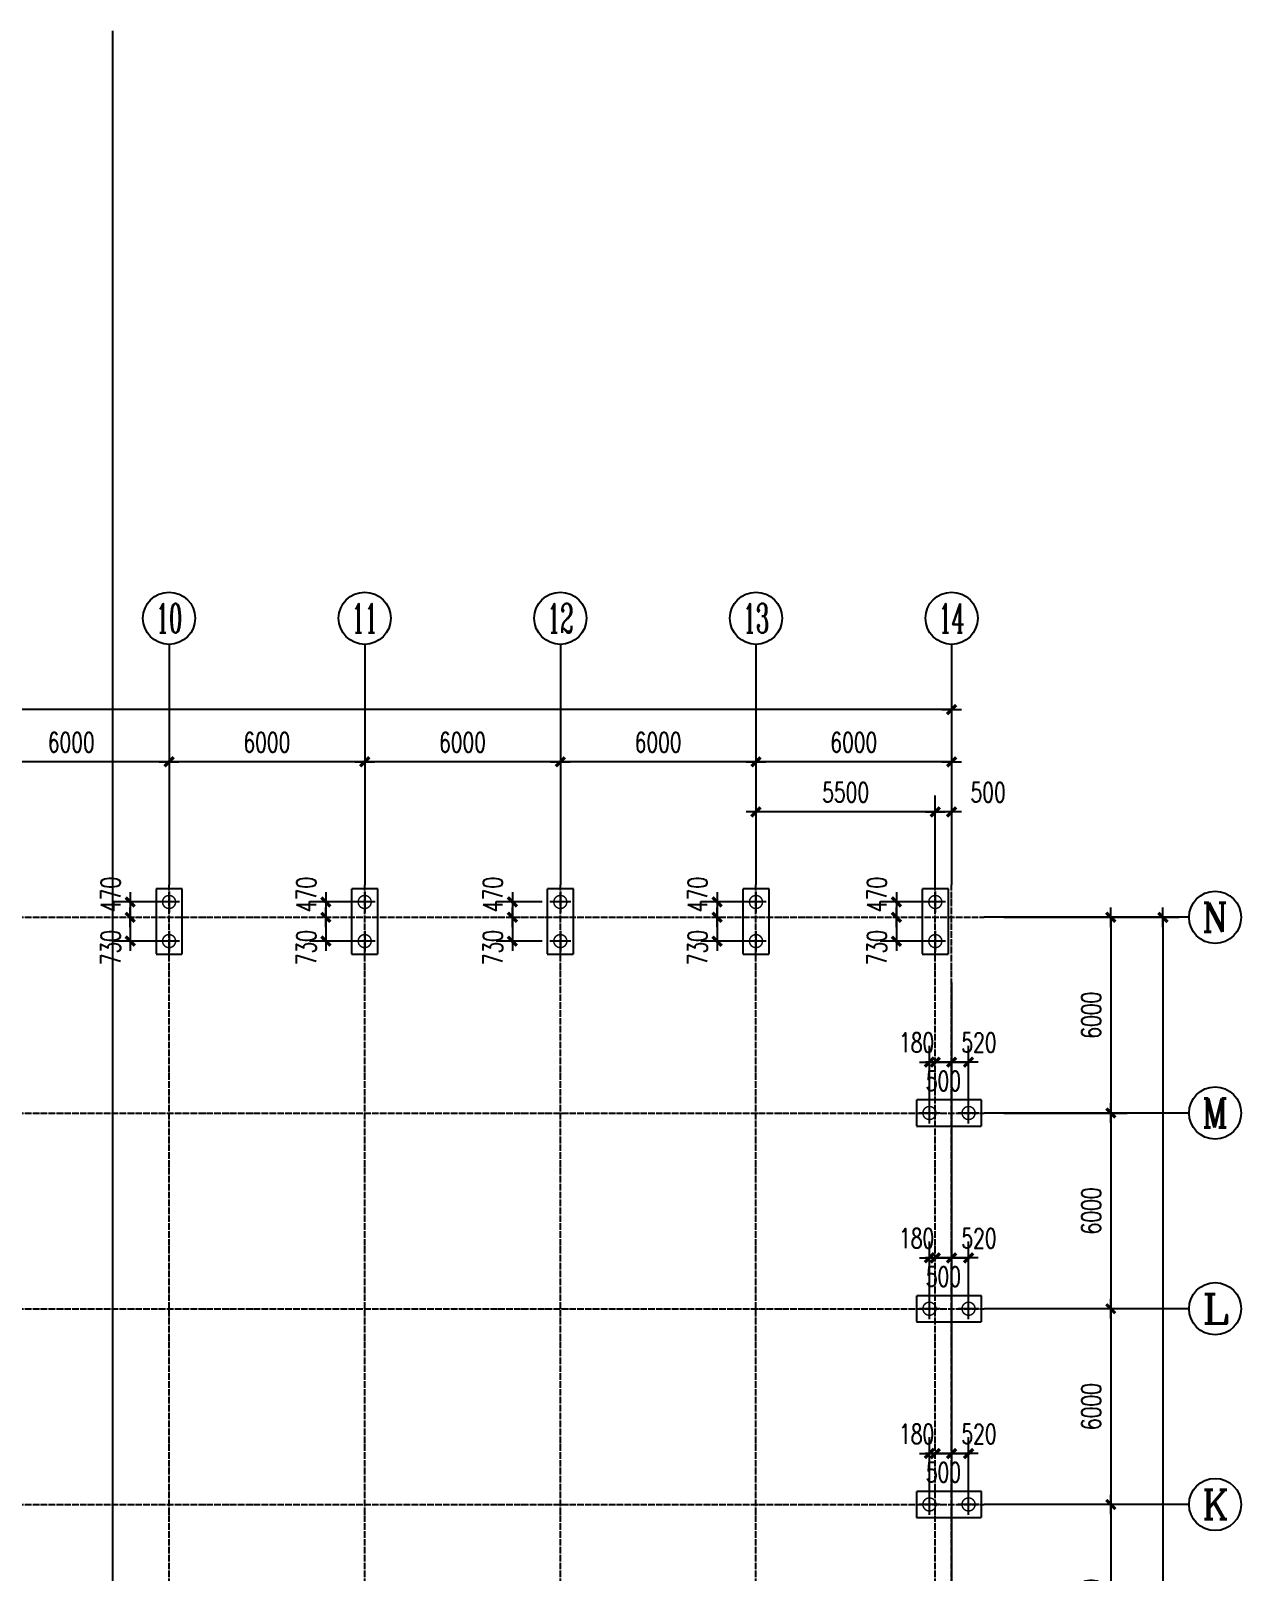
# Model space of a CAD drawing. Extents: x -1389621 to 57380, y -92505 to 283644.
# Drawn here: x -1330771 to -1293649, y 41388 to 88641 of the extents above; entities that cross this region are included whole.
import ezdxf
from ezdxf.enums import TextEntityAlignment as Align

# ---------------------------------------------------------------- set-up
doc = ezdxf.new("R2010")
doc.units = 0
doc.header["$LTSCALE"] = 100
doc.header["$MEASUREMENT"] = 0
doc.linetypes.add('DASH', pattern=[0.35, 0.25, -0.1])
doc.linetypes.add('DOTE', pattern=[2.42, 2, -0.2, 0.02, -0.2])
doc.layers.get('0').update_dxf_attribs({"linetype": 'CONTINUOUS'})
doc.layers.get('Defpoints').update_dxf_attribs({"linetype": 'CONTINUOUS'})
for name, color, linetype in [('AXIS', 3, 'CONTINUOUS'), ('AXIS_TEXT', 7, 'CONTINUOUS'), ('DOTE', 1, 'DOTE'), ('PUB_DIM', 3, 'CONTINUOUS'), ('单桩', 6, 'CONTINUOUS'), ('承台', 2, 'CONTINUOUS')]:
    doc.layers.add(name, color=color, linetype=linetype)
doc.styles.add('COMPLEX', font='COMPLEX')
doc.styles.add('DIM_FONT', font='SIMPLEX', dxfattribs={"width": 0.7, "bigfont": 'GBCBIG'})
doc.dimstyles.new('AXIS200', dxfattribs={"dimscale": 2, "dimtxt": 300, "dimasz": 1, "dimexe": 250, "dimexo": 300, "dimgap": 150, "dimtad": 1, "dimdec": 0, "dimzin": 0, "dimdsep": 46, "dimtxsty": 'DIM_FONT', "dimblk": '_DIMX', "dimcen": 0.09, "dimse1": 1, "dimse2": 1, "dimclrt": 7, "dimadec": 0, "dimazin": 0, "dimtfac": 1, "dimtdec": 0, "dimtix": 1, "dimtmove": 2, "dimatfit": 3, "dimldrblk": '_DIMX', "dimfxl": 0, "dimtolj": 1, "dimtzin": 0, "dimarcsym": 0})
doc.dimstyles.new('DIMA200', dxfattribs={"dimscale": 2, "dimtxt": 300, "dimasz": 1, "dimexe": 250, "dimexo": 300, "dimgap": 150, "dimtad": 1, "dimdec": 0, "dimzin": 0, "dimdsep": 46, "dimtxsty": 'DIM_FONT', "dimblk": '_DIMX', "dimcen": 0.09, "dimse1": 1, "dimclrt": 7, "dimadec": 0, "dimazin": 0, "dimtfac": 1, "dimtdec": 0, "dimtix": 1, "dimtmove": 2, "dimatfit": 3, "dimldrblk": '_DIMX', "dimfxl": 0, "dimtolj": 1, "dimtzin": 0, "dimarcsym": 0})
doc.dimstyles.new('DIMB200', dxfattribs={"dimscale": 2, "dimtxt": 300, "dimasz": 1, "dimexe": 250, "dimexo": 300, "dimgap": 150, "dimtad": 1, "dimdec": 0, "dimzin": 0, "dimdsep": 46, "dimtxsty": 'DIM_FONT', "dimblk": '_DIMX', "dimcen": 0.09, "dimse2": 1, "dimclrt": 7, "dimadec": 0, "dimazin": 0, "dimtfac": 1, "dimtdec": 0, "dimtix": 1, "dimtmove": 2, "dimatfit": 3, "dimldrblk": '_DIMX', "dimfxl": 0, "dimtolj": 1, "dimtzin": 0, "dimarcsym": 0})
doc.dimstyles.new('DIMN200', dxfattribs={"dimscale": 2, "dimtxt": 300, "dimasz": 1, "dimexe": 250, "dimexo": 300, "dimgap": 150, "dimtad": 1, "dimdec": 0, "dimzin": 0, "dimdsep": 46, "dimtxsty": 'DIM_FONT', "dimblk": '_DIMX', "dimcen": 0.09, "dimclrt": 7, "dimadec": 0, "dimazin": 0, "dimtfac": 1, "dimtdec": 0, "dimtix": 1, "dimtmove": 2, "dimatfit": 3, "dimldrblk": '_DIMX', "dimfxl": 0, "dimtolj": 1, "dimtzin": 0, "dimarcsym": 0})

# ---------------------------------------------------------------- blocks, each defined once
blk = doc.blocks.new('_DIMX')
blk.add_line((-150, 0), (150, 0))
at = {"const_width": 50}
blk.add_lwpolyline([(-70, -70), (70, 70)], dxfattribs=at)
blk = doc.blocks.new('*D1215')
at = {"layer": 'AXIS', "color": 0, "lineweight": -2}
blk.add_line((-1302533, 67832), (-1380529, 67832), dxfattribs=at)
at = {"layer": 'Defpoints', "color": 0}
for p in [(-1380531, 67832), (-1380531, 62464), (-1302531, 62464)]:
    blk.add_point(p, dxfattribs=at)
at = {"layer": 'AXIS', "color": 0, "lineweight": -2, "xscale": 2, "yscale": 2, "zscale": 2}
for p, rotation in [((-1380531, 67832), 179.9999999999997), ((-1302531, 67832), 359.9999999999997)]:
    blk.add_blockref('_DIMX', p, dxfattribs=dict(at, rotation=rotation))
at = {"layer": 'AXIS', "color": 7, "insert": (-1341531, 68432), "char_height": 600, "attachment_point": 5, "style": 'DIM_FONT'}
blk.add_mtext('\\A1;78000', dxfattribs=at)
blk = doc.blocks.new('*D1182')
at = {"layer": 'AXIS', "color": 0, "lineweight": -2}
blk.add_line((-1326533, 66232), (-1332529, 66232), dxfattribs=at)
at = {"layer": 'Defpoints', "color": 0}
for p in [(-1332531, 66232), (-1332531, 62464), (-1326531, 62464)]:
    blk.add_point(p, dxfattribs=at)
at = {"layer": 'AXIS', "color": 0, "lineweight": -2, "xscale": 2, "yscale": 2, "zscale": 2, "rotation": 180}
blk.add_blockref('_DIMX', (-1332531, 66232), dxfattribs=at)
at = {"layer": 'AXIS', "color": 0, "lineweight": -2, "xscale": 2, "yscale": 2, "zscale": 2}
blk.add_blockref('_DIMX', (-1326531, 66232), dxfattribs=at)
at = {"layer": 'AXIS', "color": 7, "insert": (-1329531, 66832), "char_height": 600, "attachment_point": 5, "style": 'DIM_FONT'}
blk.add_mtext('\\A1;6000', dxfattribs=at)
blk = doc.blocks.new('_AXISO')
blk.add_circle((0, 0), 0.5)
at = {"layer": 'AXIS_TEXT', "style": 'COMPLEX', "width": 1.041667}
blk.add_attdef('A', text='', height=0.56, dxfattribs=at).set_placement((-0.25, -0.28), (0.25, -0.28), align=Align.FIT)
blk = doc.blocks.new('*D1183')
at = {"layer": 'AXIS', "color": 0, "lineweight": -2}
blk.add_line((-1320533, 66232), (-1326529, 66232), dxfattribs=at)
at = {"layer": 'Defpoints', "color": 0}
for p in [(-1326531, 66232), (-1326531, 62464), (-1320531, 62464)]:
    blk.add_point(p, dxfattribs=at)
at = {"layer": 'AXIS', "color": 0, "lineweight": -2, "xscale": 2, "yscale": 2, "zscale": 2, "rotation": 180}
blk.add_blockref('_DIMX', (-1326531, 66232), dxfattribs=at)
at = {"layer": 'AXIS', "color": 0, "lineweight": -2, "xscale": 2, "yscale": 2, "zscale": 2}
blk.add_blockref('_DIMX', (-1320531, 66232), dxfattribs=at)
at = {"layer": 'AXIS', "color": 7, "insert": (-1323531, 66832), "char_height": 600, "attachment_point": 5, "style": 'DIM_FONT'}
blk.add_mtext('\\A1;6000', dxfattribs=at)
blk = doc.blocks.new('*D1196')
at = {"layer": 'AXIS', "color": 0, "lineweight": -2}
blk.add_line((-1297649, 61462), (-1297649, 55466), dxfattribs=at)
at = {"layer": 'Defpoints', "color": 0}
for p in [(-1301531, 61464), (-1301531, 55464), (-1297649, 55464)]:
    blk.add_point(p, dxfattribs=at)
at = {"layer": 'AXIS', "color": 0, "lineweight": -2, "xscale": 2, "yscale": 2, "zscale": 2}
for p, rotation in [((-1297649, 61464), 90), ((-1297649, 55464), 270)]:
    blk.add_blockref('_DIMX', p, dxfattribs=dict(at, rotation=rotation))
at = {"layer": 'AXIS', "color": 7, "insert": (-1298249, 58464), "char_height": 600, "attachment_point": 5, "rotation": 90, "style": 'DIM_FONT'}
blk.add_mtext('\\A1;6000', dxfattribs=at)
blk = doc.blocks.new('*D1197')
at = {"layer": 'AXIS', "color": 0, "lineweight": -2}
for p, q in [((-1300931, 55464), (-1297149, 55464)), ((-1297649, 55462), (-1297649, 49466))]:
    blk.add_line(p, q, dxfattribs=at)
at = {"layer": 'Defpoints', "color": 0}
for p in [(-1301531, 55464), (-1301531, 49464), (-1297649, 49464)]:
    blk.add_point(p, dxfattribs=at)
at = {"layer": 'AXIS', "color": 0, "lineweight": -2, "xscale": 2, "yscale": 2, "zscale": 2}
for p, rotation in [((-1297649, 55464), 90), ((-1297649, 49464), 270)]:
    blk.add_blockref('_DIMX', p, dxfattribs=dict(at, rotation=rotation))
at = {"layer": 'AXIS', "color": 7, "insert": (-1298249, 52464), "char_height": 600, "attachment_point": 5, "rotation": 90, "style": 'DIM_FONT'}
blk.add_mtext('\\A1;6000', dxfattribs=at)
blk = doc.blocks.new('*D1198')
at = {"layer": 'AXIS', "color": 0, "lineweight": -2}
blk.add_line((-1302533, 66232), (-1308529, 66232), dxfattribs=at)
at = {"layer": 'Defpoints', "color": 0}
for p in [(-1308531, 66232), (-1308531, 62464), (-1302531, 62464)]:
    blk.add_point(p, dxfattribs=at)
at = {"layer": 'AXIS', "color": 0, "lineweight": -2, "xscale": 2, "yscale": 2, "zscale": 2, "rotation": 180}
blk.add_blockref('_DIMX', (-1308531, 66232), dxfattribs=at)
at = {"layer": 'AXIS', "color": 0, "lineweight": -2, "xscale": 2, "yscale": 2, "zscale": 2}
blk.add_blockref('_DIMX', (-1302531, 66232), dxfattribs=at)
at = {"layer": 'AXIS', "color": 7, "insert": (-1305531, 66832), "char_height": 600, "attachment_point": 5, "style": 'DIM_FONT'}
blk.add_mtext('\\A1;6000', dxfattribs=at)
blk = doc.blocks.new('*D1204')
at = {"layer": 'AXIS', "color": 0, "lineweight": -2}
blk.add_line((-1297649, 43462), (-1297649, 37466), dxfattribs=at)
at = {"layer": 'Defpoints', "color": 0}
for p in [(-1301531, 43464), (-1301531, 37464), (-1297649, 37464)]:
    blk.add_point(p, dxfattribs=at)
at = {"layer": 'AXIS', "color": 0, "lineweight": -2, "xscale": 2, "yscale": 2, "zscale": 2}
for p, rotation in [((-1297649, 43464), 90), ((-1297649, 37464), 270)]:
    blk.add_blockref('_DIMX', p, dxfattribs=dict(at, rotation=rotation))
at = {"layer": 'AXIS', "color": 7, "insert": (-1298249, 40464), "char_height": 600, "attachment_point": 5, "rotation": 90, "style": 'DIM_FONT'}
blk.add_mtext('\\A1;6000', dxfattribs=at)
blk = doc.blocks.new('*D1209')
at = {"layer": 'AXIS', "color": 0, "lineweight": -2}
for p, q in [((-1300931, 61464), (-1295549, 61464)), ((-1296049, 61462), (-1296049, -10534)), ((-1300931, -10536), (-1295549, -10536))]:
    blk.add_line(p, q, dxfattribs=at)
at = {"layer": 'Defpoints', "color": 0}
for p in [(-1301531, 61464), (-1301531, -10536), (-1296049, -10536)]:
    blk.add_point(p, dxfattribs=at)
at = {"layer": 'AXIS', "color": 0, "lineweight": -2, "xscale": 2, "yscale": 2, "zscale": 2}
for p, rotation in [((-1296049, 61464), 90), ((-1296049, -10536), 270)]:
    blk.add_blockref('_DIMX', p, dxfattribs=dict(at, rotation=rotation))
at = {"layer": 'AXIS', "color": 7, "insert": (-1296649, 25464), "char_height": 600, "attachment_point": 5, "rotation": 90, "style": 'DIM_FONT'}
blk.add_mtext('\\A1;72000', dxfattribs=at)
blk = doc.blocks.new('*D1210')
at = {"layer": 'AXIS', "color": 0, "lineweight": -2}
blk.add_line((-1297649, 49462), (-1297649, 43466), dxfattribs=at)
at = {"layer": 'Defpoints', "color": 0}
for p in [(-1301531, 49464), (-1301531, 43464), (-1297649, 43464)]:
    blk.add_point(p, dxfattribs=at)
at = {"layer": 'AXIS', "color": 0, "lineweight": -2, "xscale": 2, "yscale": 2, "zscale": 2}
for p, rotation in [((-1297649, 49464), 90), ((-1297649, 43464), 270)]:
    blk.add_blockref('_DIMX', p, dxfattribs=dict(at, rotation=rotation))
at = {"layer": 'AXIS', "color": 7, "insert": (-1298249, 46464), "char_height": 600, "attachment_point": 5, "rotation": 90, "style": 'DIM_FONT'}
blk.add_mtext('\\A1;6000', dxfattribs=at)
blk = doc.blocks.new('*D1211')
at = {"layer": 'AXIS', "color": 0, "lineweight": -2}
blk.add_line((-1314533, 66232), (-1320529, 66232), dxfattribs=at)
at = {"layer": 'Defpoints', "color": 0}
for p in [(-1320531, 66232), (-1320531, 62464), (-1314531, 62464)]:
    blk.add_point(p, dxfattribs=at)
at = {"layer": 'AXIS', "color": 0, "lineweight": -2, "xscale": 2, "yscale": 2, "zscale": 2, "rotation": 180}
blk.add_blockref('_DIMX', (-1320531, 66232), dxfattribs=at)
at = {"layer": 'AXIS', "color": 0, "lineweight": -2, "xscale": 2, "yscale": 2, "zscale": 2}
blk.add_blockref('_DIMX', (-1314531, 66232), dxfattribs=at)
at = {"layer": 'AXIS', "color": 7, "insert": (-1317531, 66832), "char_height": 600, "attachment_point": 5, "style": 'DIM_FONT'}
blk.add_mtext('\\A1;6000', dxfattribs=at)
blk = doc.blocks.new('*D1126')
at = {"layer": 'AXIS', "color": 0, "lineweight": -2}
blk.add_line((-1308533, 66232), (-1314529, 66232), dxfattribs=at)
at = {"layer": 'Defpoints', "color": 0}
for p in [(-1314531, 66232), (-1314531, 62464), (-1308531, 62464)]:
    blk.add_point(p, dxfattribs=at)
at = {"layer": 'AXIS', "color": 0, "lineweight": -2, "xscale": 2, "yscale": 2, "zscale": 2, "rotation": 180}
blk.add_blockref('_DIMX', (-1314531, 66232), dxfattribs=at)
at = {"layer": 'AXIS', "color": 0, "lineweight": -2, "xscale": 2, "yscale": 2, "zscale": 2}
blk.add_blockref('_DIMX', (-1308531, 66232), dxfattribs=at)
at = {"layer": 'AXIS', "color": 7, "insert": (-1311531, 66832), "char_height": 600, "attachment_point": 5, "style": 'DIM_FONT'}
blk.add_mtext('\\A1;6000', dxfattribs=at)
blk = doc.blocks.new('*D1130')
at = {"layer": 'Defpoints', "color": 0}
for p in [(-1303031, 64696), (-1303031, 61795), (-1302531, 61795)]:
    blk.add_point(p, dxfattribs=at)
at = {"layer": 'PUB_DIM', "color": 0, "lineweight": -2}
for p, q in [((-1303031, 62395), (-1303031, 65196)), ((-1303033, 64696), (-1303035, 64696)), ((-1302531, 64696), (-1303031, 64696)), ((-1302529, 64696), (-1302527, 64696))]:
    blk.add_line(p, q, dxfattribs=at)
at = {"layer": 'PUB_DIM', "color": 0, "lineweight": -2, "xscale": 2, "yscale": 2, "zscale": 2}
blk.add_blockref('_DIMX', (-1303031, 64696), dxfattribs=at)
at = {"layer": 'PUB_DIM', "color": 0, "lineweight": -2, "xscale": 2, "yscale": 2, "zscale": 2, "rotation": 180}
blk.add_blockref('_DIMX', (-1302531, 64696), dxfattribs=at)
at = {"layer": 'PUB_DIM', "color": 7, "insert": (-1301410, 65296), "char_height": 600, "attachment_point": 5, "style": 'DIM_FONT'}
blk.add_mtext('\\A1;500', dxfattribs=at)
blk = doc.blocks.new('*D1131')
at = {"layer": 'Defpoints', "color": 0}
for p in [(-1308531, 64696), (-1308531, 61795), (-1303031, 61795)]:
    blk.add_point(p, dxfattribs=at)
at = {"layer": 'PUB_DIM', "color": 0, "lineweight": -2}
for p, q in [((-1303031, 62395), (-1303031, 65196)), ((-1303033, 64696), (-1308529, 64696))]:
    blk.add_line(p, q, dxfattribs=at)
at = {"layer": 'PUB_DIM', "color": 0, "lineweight": -2, "xscale": 2, "yscale": 2, "zscale": 2, "rotation": 180}
blk.add_blockref('_DIMX', (-1308531, 64696), dxfattribs=at)
at = {"layer": 'PUB_DIM', "color": 0, "lineweight": -2, "xscale": 2, "yscale": 2, "zscale": 2}
blk.add_blockref('_DIMX', (-1303031, 64696), dxfattribs=at)
at = {"layer": 'PUB_DIM', "color": 7, "insert": (-1305781, 65296), "char_height": 600, "attachment_point": 5, "style": 'DIM_FONT'}
blk.add_mtext('\\A1;5500', dxfattribs=at)
blk = doc.blocks.new('U_B0HTE')
at = {"layer": '单桩'}
for p, q in [((-269.25, 0), (269.25, 0)), ((0, 269.25), (0, -269.25))]:
    blk.add_line(p, q, dxfattribs=at)
at = {"layer": '单桩', "const_width": 38.5}
blk.add_lwpolyline([(-169.25, 0, 1), (169.25, 0, 1)], format="xyb", close=True, dxfattribs=at)
at = {"style": 'DIM_FONT', "width": 0.8, "flags": 9}
for tag in ['YSIZE', 'XSIZE']:
    blk.add_attdef(tag, (0, 0), '', height=0.5, dxfattribs=at)
blk = doc.blocks.new('*D1148')
at = {"layer": 'Defpoints', "color": 0}
for p in [(-1326213, 61934), (-1327723, 61464), (-1326213, 61464)]:
    blk.add_point(p, dxfattribs=at)
at = {"layer": 'PUB_DIM', "color": 0, "lineweight": -2}
for p, q in [((-1326813, 61934), (-1328223, 61934)), ((-1327723, 61936), (-1327723, 61938)), ((-1327723, 61934), (-1327723, 61464)), ((-1327723, 61462), (-1327723, 61460))]:
    blk.add_line(p, q, dxfattribs=at)
at = {"layer": 'PUB_DIM', "color": 0, "lineweight": -2, "xscale": 2, "yscale": 2, "zscale": 2}
for p, rotation in [((-1327723, 61934), 270), ((-1327723, 61464), 90)]:
    blk.add_blockref('_DIMX', p, dxfattribs=dict(at, rotation=rotation))
at = {"layer": 'PUB_DIM', "color": 7, "insert": (-1328323, 62164), "char_height": 600, "attachment_point": 5, "rotation": 90, "style": 'DIM_FONT'}
blk.add_mtext('\\A1;470', dxfattribs=at)
blk = doc.blocks.new('*D1149')
at = {"layer": 'Defpoints', "color": 0}
for p in [(-1326213, 61464), (-1327723, 60734), (-1326213, 60734)]:
    blk.add_point(p, dxfattribs=at)
at = {"layer": 'PUB_DIM', "color": 0, "lineweight": -2}
for p, q in [((-1327723, 61462), (-1327723, 60736)), ((-1326813, 60734), (-1328223, 60734))]:
    blk.add_line(p, q, dxfattribs=at)
at = {"layer": 'PUB_DIM', "color": 0, "lineweight": -2, "xscale": 2, "yscale": 2, "zscale": 2}
for p, rotation in [((-1327723, 61464), 90), ((-1327723, 60734), 270)]:
    blk.add_blockref('_DIMX', p, dxfattribs=dict(at, rotation=rotation))
at = {"layer": 'PUB_DIM', "color": 7, "insert": (-1328323, 60533), "char_height": 600, "attachment_point": 5, "rotation": 90, "style": 'DIM_FONT'}
blk.add_mtext('\\A1;730', dxfattribs=at)
blk = doc.blocks.new('*D1154')
at = {"layer": 'Defpoints', "color": 0}
for p in [(-1308213, 61934), (-1309723, 61464), (-1308213, 61464)]:
    blk.add_point(p, dxfattribs=at)
at = {"layer": 'PUB_DIM', "color": 0, "lineweight": -2}
for p, q in [((-1308813, 61934), (-1310223, 61934)), ((-1309723, 61936), (-1309723, 61938)), ((-1309723, 61934), (-1309723, 61464)), ((-1309723, 61462), (-1309723, 61460))]:
    blk.add_line(p, q, dxfattribs=at)
at = {"layer": 'PUB_DIM', "color": 0, "lineweight": -2, "xscale": 2, "yscale": 2, "zscale": 2}
for p, rotation in [((-1309723, 61934), 270), ((-1309723, 61464), 90)]:
    blk.add_blockref('_DIMX', p, dxfattribs=dict(at, rotation=rotation))
at = {"layer": 'PUB_DIM', "color": 7, "insert": (-1310323, 62164), "char_height": 600, "attachment_point": 5, "rotation": 90, "style": 'DIM_FONT'}
blk.add_mtext('\\A1;470', dxfattribs=at)
blk = doc.blocks.new('*D1155')
at = {"layer": 'Defpoints', "color": 0}
for p in [(-1308213, 61464), (-1309723, 60734), (-1308213, 60734)]:
    blk.add_point(p, dxfattribs=at)
at = {"layer": 'PUB_DIM', "color": 0, "lineweight": -2}
for p, q in [((-1309723, 61462), (-1309723, 60736)), ((-1308813, 60734), (-1310223, 60734))]:
    blk.add_line(p, q, dxfattribs=at)
at = {"layer": 'PUB_DIM', "color": 0, "lineweight": -2, "xscale": 2, "yscale": 2, "zscale": 2}
for p, rotation in [((-1309723, 61464), 90), ((-1309723, 60734), 270)]:
    blk.add_blockref('_DIMX', p, dxfattribs=dict(at, rotation=rotation))
at = {"layer": 'PUB_DIM', "color": 7, "insert": (-1310323, 60533), "char_height": 600, "attachment_point": 5, "rotation": 90, "style": 'DIM_FONT'}
blk.add_mtext('\\A1;730', dxfattribs=at)
blk = doc.blocks.new('*D1156')
at = {"layer": 'Defpoints', "color": 0}
for p in [(-1314491, 61464), (-1316001, 60734), (-1314491, 60734)]:
    blk.add_point(p, dxfattribs=at)
at = {"layer": 'PUB_DIM', "color": 0, "lineweight": -2}
for p, q in [((-1316001, 61462), (-1316001, 60736)), ((-1315091, 60734), (-1316501, 60734))]:
    blk.add_line(p, q, dxfattribs=at)
at = {"layer": 'PUB_DIM', "color": 0, "lineweight": -2, "xscale": 2, "yscale": 2, "zscale": 2}
for p, rotation in [((-1316001, 61464), 90), ((-1316001, 60734), 270)]:
    blk.add_blockref('_DIMX', p, dxfattribs=dict(at, rotation=rotation))
at = {"layer": 'PUB_DIM', "color": 7, "insert": (-1316601, 60533), "char_height": 600, "attachment_point": 5, "rotation": 90, "style": 'DIM_FONT'}
blk.add_mtext('\\A1;730', dxfattribs=at)
blk = doc.blocks.new('*D1157')
at = {"layer": 'Defpoints', "color": 0}
for p in [(-1314491, 61934), (-1316001, 61464), (-1314491, 61464)]:
    blk.add_point(p, dxfattribs=at)
at = {"layer": 'PUB_DIM', "color": 0, "lineweight": -2}
for p, q in [((-1315091, 61934), (-1316501, 61934)), ((-1316001, 61936), (-1316001, 61938)), ((-1316001, 61934), (-1316001, 61464)), ((-1316001, 61462), (-1316001, 61460))]:
    blk.add_line(p, q, dxfattribs=at)
at = {"layer": 'PUB_DIM', "color": 0, "lineweight": -2, "xscale": 2, "yscale": 2, "zscale": 2}
for p, rotation in [((-1316001, 61934), 270), ((-1316001, 61464), 90)]:
    blk.add_blockref('_DIMX', p, dxfattribs=dict(at, rotation=rotation))
at = {"layer": 'PUB_DIM', "color": 7, "insert": (-1316601, 62164), "char_height": 600, "attachment_point": 5, "rotation": 90, "style": 'DIM_FONT'}
blk.add_mtext('\\A1;470', dxfattribs=at)
blk = doc.blocks.new('*D1158')
at = {"layer": 'Defpoints', "color": 0}
for p in [(-1320213, 61934), (-1321723, 61464), (-1320213, 61464)]:
    blk.add_point(p, dxfattribs=at)
at = {"layer": 'PUB_DIM', "color": 0, "lineweight": -2}
for p, q in [((-1320813, 61934), (-1322223, 61934)), ((-1321723, 61936), (-1321723, 61938)), ((-1321723, 61934), (-1321723, 61464)), ((-1321723, 61462), (-1321723, 61460))]:
    blk.add_line(p, q, dxfattribs=at)
at = {"layer": 'PUB_DIM', "color": 0, "lineweight": -2, "xscale": 2, "yscale": 2, "zscale": 2}
for p, rotation in [((-1321723, 61934), 270), ((-1321723, 61464), 90)]:
    blk.add_blockref('_DIMX', p, dxfattribs=dict(at, rotation=rotation))
at = {"layer": 'PUB_DIM', "color": 7, "insert": (-1322323, 62164), "char_height": 600, "attachment_point": 5, "rotation": 90, "style": 'DIM_FONT'}
blk.add_mtext('\\A1;470', dxfattribs=at)
blk = doc.blocks.new('*D1159')
at = {"layer": 'Defpoints', "color": 0}
for p in [(-1320213, 61464), (-1321723, 60734), (-1320213, 60734)]:
    blk.add_point(p, dxfattribs=at)
at = {"layer": 'PUB_DIM', "color": 0, "lineweight": -2}
for p, q in [((-1321723, 61462), (-1321723, 60736)), ((-1320813, 60734), (-1322223, 60734))]:
    blk.add_line(p, q, dxfattribs=at)
at = {"layer": 'PUB_DIM', "color": 0, "lineweight": -2, "xscale": 2, "yscale": 2, "zscale": 2}
for p, rotation in [((-1321723, 61464), 90), ((-1321723, 60734), 270)]:
    blk.add_blockref('_DIMX', p, dxfattribs=dict(at, rotation=rotation))
at = {"layer": 'PUB_DIM', "color": 7, "insert": (-1322323, 60533), "char_height": 600, "attachment_point": 5, "rotation": 90, "style": 'DIM_FONT'}
blk.add_mtext('\\A1;730', dxfattribs=at)
blk = doc.blocks.new('*D1160')
at = {"layer": 'Defpoints', "color": 0}
for p in [(-1302713, 61464), (-1304223, 60734), (-1302713, 60734)]:
    blk.add_point(p, dxfattribs=at)
at = {"layer": 'PUB_DIM', "color": 0, "lineweight": -2}
for p, q in [((-1304223, 61462), (-1304223, 60736)), ((-1303313, 60734), (-1304723, 60734))]:
    blk.add_line(p, q, dxfattribs=at)
at = {"layer": 'PUB_DIM', "color": 0, "lineweight": -2, "xscale": 2, "yscale": 2, "zscale": 2}
for p, rotation in [((-1304223, 61464), 90), ((-1304223, 60734), 270)]:
    blk.add_blockref('_DIMX', p, dxfattribs=dict(at, rotation=rotation))
at = {"layer": 'PUB_DIM', "color": 7, "insert": (-1304823, 60533), "char_height": 600, "attachment_point": 5, "rotation": 90, "style": 'DIM_FONT'}
blk.add_mtext('\\A1;730', dxfattribs=at)
blk = doc.blocks.new('*D1161')
at = {"layer": 'Defpoints', "color": 0}
for p in [(-1302713, 61934), (-1304223, 61464), (-1302713, 61464)]:
    blk.add_point(p, dxfattribs=at)
at = {"layer": 'PUB_DIM', "color": 0, "lineweight": -2}
for p, q in [((-1303313, 61934), (-1304723, 61934)), ((-1304223, 61936), (-1304223, 61938)), ((-1304223, 61934), (-1304223, 61464)), ((-1304223, 61462), (-1304223, 61460))]:
    blk.add_line(p, q, dxfattribs=at)
at = {"layer": 'PUB_DIM', "color": 0, "lineweight": -2, "xscale": 2, "yscale": 2, "zscale": 2}
for p, rotation in [((-1304223, 61934), 270), ((-1304223, 61464), 90)]:
    blk.add_blockref('_DIMX', p, dxfattribs=dict(at, rotation=rotation))
at = {"layer": 'PUB_DIM', "color": 7, "insert": (-1304823, 62164), "char_height": 600, "attachment_point": 5, "rotation": 90, "style": 'DIM_FONT'}
blk.add_mtext('\\A1;470', dxfattribs=at)
blk = doc.blocks.new('*D1086')
at = {"layer": 'Defpoints', "color": 0}
for p in [(-1303031, 45025), (-1303211, 43146), (-1303031, 43146)]:
    blk.add_point(p, dxfattribs=at)
at = {"layer": 'PUB_DIM', "color": 0, "lineweight": -2}
for p, q in [((-1303211, 43746), (-1303211, 45525)), ((-1303213, 45025), (-1303215, 45025)), ((-1303211, 45025), (-1303031, 45025)), ((-1303029, 45025), (-1303027, 45025))]:
    blk.add_line(p, q, dxfattribs=at)
at = {"layer": 'PUB_DIM', "color": 0, "lineweight": -2, "xscale": 2, "yscale": 2, "zscale": 2}
blk.add_blockref('_DIMX', (-1303211, 45025), dxfattribs=at)
at = {"layer": 'PUB_DIM', "color": 0, "lineweight": -2, "xscale": 2, "yscale": 2, "zscale": 2, "rotation": 180}
blk.add_blockref('_DIMX', (-1303031, 45025), dxfattribs=at)
at = {"layer": 'PUB_DIM', "color": 7, "insert": (-1303604, 45625), "char_height": 600, "attachment_point": 5, "style": 'DIM_FONT'}
blk.add_mtext('\\A1;180', dxfattribs=at)
blk = doc.blocks.new('*D1087')
at = {"layer": 'Defpoints', "color": 0}
for p in [(-1303031, 51025), (-1303211, 49146), (-1303031, 49146)]:
    blk.add_point(p, dxfattribs=at)
at = {"layer": 'PUB_DIM', "color": 0, "lineweight": -2}
for p, q in [((-1303211, 49746), (-1303211, 51525)), ((-1303213, 51025), (-1303215, 51025)), ((-1303211, 51025), (-1303031, 51025)), ((-1303029, 51025), (-1303027, 51025))]:
    blk.add_line(p, q, dxfattribs=at)
at = {"layer": 'PUB_DIM', "color": 0, "lineweight": -2, "xscale": 2, "yscale": 2, "zscale": 2}
blk.add_blockref('_DIMX', (-1303211, 51025), dxfattribs=at)
at = {"layer": 'PUB_DIM', "color": 0, "lineweight": -2, "xscale": 2, "yscale": 2, "zscale": 2, "rotation": 180}
blk.add_blockref('_DIMX', (-1303031, 51025), dxfattribs=at)
at = {"layer": 'PUB_DIM', "color": 7, "insert": (-1303604, 51625), "char_height": 600, "attachment_point": 5, "style": 'DIM_FONT'}
blk.add_mtext('\\A1;180', dxfattribs=at)
blk = doc.blocks.new('*D1088')
at = {"layer": 'Defpoints', "color": 0}
for p in [(-1303031, 57025), (-1303211, 55146), (-1303031, 55146)]:
    blk.add_point(p, dxfattribs=at)
at = {"layer": 'PUB_DIM', "color": 0, "lineweight": -2}
for p, q in [((-1303211, 55746), (-1303211, 57525)), ((-1303213, 57025), (-1303215, 57025)), ((-1303211, 57025), (-1303031, 57025)), ((-1303029, 57025), (-1303027, 57025))]:
    blk.add_line(p, q, dxfattribs=at)
at = {"layer": 'PUB_DIM', "color": 0, "lineweight": -2, "xscale": 2, "yscale": 2, "zscale": 2}
blk.add_blockref('_DIMX', (-1303211, 57025), dxfattribs=at)
at = {"layer": 'PUB_DIM', "color": 0, "lineweight": -2, "xscale": 2, "yscale": 2, "zscale": 2, "rotation": 180}
blk.add_blockref('_DIMX', (-1303031, 57025), dxfattribs=at)
at = {"layer": 'PUB_DIM', "color": 7, "insert": (-1303604, 57625), "char_height": 600, "attachment_point": 5, "style": 'DIM_FONT'}
blk.add_mtext('\\A1;180', dxfattribs=at)
blk = doc.blocks.new('*D1089')
at = {"layer": 'Defpoints', "color": 0}
for p in [(-1302011, 45025), (-1302531, 43146), (-1302011, 43146)]:
    blk.add_point(p, dxfattribs=at)
at = {"layer": 'PUB_DIM', "color": 0, "lineweight": -2}
for p, q in [((-1302011, 43746), (-1302011, 45525)), ((-1302533, 45025), (-1302535, 45025)), ((-1302531, 45025), (-1302011, 45025)), ((-1302009, 45025), (-1302007, 45025))]:
    blk.add_line(p, q, dxfattribs=at)
at = {"layer": 'PUB_DIM', "color": 0, "lineweight": -2, "xscale": 2, "yscale": 2, "zscale": 2}
blk.add_blockref('_DIMX', (-1302531, 45025), dxfattribs=at)
at = {"layer": 'PUB_DIM', "color": 0, "lineweight": -2, "xscale": 2, "yscale": 2, "zscale": 2, "rotation": 180}
blk.add_blockref('_DIMX', (-1302011, 45025), dxfattribs=at)
at = {"layer": 'PUB_DIM', "color": 7, "insert": (-1301692, 45625), "char_height": 600, "attachment_point": 5, "style": 'DIM_FONT'}
blk.add_mtext('\\A1;520', dxfattribs=at)
blk = doc.blocks.new('*D1090')
at = {"layer": 'Defpoints', "color": 0}
for p in [(-1302531, 45025), (-1303031, 43146), (-1302531, 43146)]:
    blk.add_point(p, dxfattribs=at)
at = {"layer": 'PUB_DIM', "color": 0, "lineweight": -2}
for p, q in [((-1303033, 45025), (-1303035, 45025)), ((-1303031, 45025), (-1302531, 45025)), ((-1302529, 45025), (-1302527, 45025))]:
    blk.add_line(p, q, dxfattribs=at)
at = {"layer": 'PUB_DIM', "color": 0, "lineweight": -2, "xscale": 2, "yscale": 2, "zscale": 2}
blk.add_blockref('_DIMX', (-1303031, 45025), dxfattribs=at)
at = {"layer": 'PUB_DIM', "color": 0, "lineweight": -2, "xscale": 2, "yscale": 2, "zscale": 2, "rotation": 180}
blk.add_blockref('_DIMX', (-1302531, 45025), dxfattribs=at)
at = {"layer": 'PUB_DIM', "color": 7, "insert": (-1302781, 44449), "char_height": 600, "attachment_point": 5, "style": 'DIM_FONT'}
blk.add_mtext('\\A1;500', dxfattribs=at)
blk = doc.blocks.new('*D1024')
at = {"layer": 'Defpoints', "color": 0}
for p in [(-1302531, 51025), (-1303031, 49146), (-1302531, 49146)]:
    blk.add_point(p, dxfattribs=at)
at = {"layer": 'PUB_DIM', "color": 0, "lineweight": -2}
for p, q in [((-1303033, 51025), (-1303035, 51025)), ((-1303031, 51025), (-1302531, 51025)), ((-1302529, 51025), (-1302527, 51025))]:
    blk.add_line(p, q, dxfattribs=at)
at = {"layer": 'PUB_DIM', "color": 0, "lineweight": -2, "xscale": 2, "yscale": 2, "zscale": 2}
blk.add_blockref('_DIMX', (-1303031, 51025), dxfattribs=at)
at = {"layer": 'PUB_DIM', "color": 0, "lineweight": -2, "xscale": 2, "yscale": 2, "zscale": 2, "rotation": 180}
blk.add_blockref('_DIMX', (-1302531, 51025), dxfattribs=at)
at = {"layer": 'PUB_DIM', "color": 7, "insert": (-1302781, 50449), "char_height": 600, "attachment_point": 5, "style": 'DIM_FONT'}
blk.add_mtext('\\A1;500', dxfattribs=at)
blk = doc.blocks.new('*D1025')
at = {"layer": 'Defpoints', "color": 0}
for p in [(-1302011, 51025), (-1302531, 49146), (-1302011, 49146)]:
    blk.add_point(p, dxfattribs=at)
at = {"layer": 'PUB_DIM', "color": 0, "lineweight": -2}
for p, q in [((-1302011, 49746), (-1302011, 51525)), ((-1302533, 51025), (-1302535, 51025)), ((-1302531, 51025), (-1302011, 51025)), ((-1302009, 51025), (-1302007, 51025))]:
    blk.add_line(p, q, dxfattribs=at)
at = {"layer": 'PUB_DIM', "color": 0, "lineweight": -2, "xscale": 2, "yscale": 2, "zscale": 2}
blk.add_blockref('_DIMX', (-1302531, 51025), dxfattribs=at)
at = {"layer": 'PUB_DIM', "color": 0, "lineweight": -2, "xscale": 2, "yscale": 2, "zscale": 2, "rotation": 180}
blk.add_blockref('_DIMX', (-1302011, 51025), dxfattribs=at)
at = {"layer": 'PUB_DIM', "color": 7, "insert": (-1301692, 51625), "char_height": 600, "attachment_point": 5, "style": 'DIM_FONT'}
blk.add_mtext('\\A1;520', dxfattribs=at)
blk = doc.blocks.new('*D1026')
at = {"layer": 'Defpoints', "color": 0}
for p in [(-1302011, 57025), (-1302531, 55146), (-1302011, 55146)]:
    blk.add_point(p, dxfattribs=at)
at = {"layer": 'PUB_DIM', "color": 0, "lineweight": -2}
for p, q in [((-1302011, 55746), (-1302011, 57525)), ((-1302533, 57025), (-1302535, 57025)), ((-1302531, 57025), (-1302011, 57025)), ((-1302009, 57025), (-1302007, 57025))]:
    blk.add_line(p, q, dxfattribs=at)
at = {"layer": 'PUB_DIM', "color": 0, "lineweight": -2, "xscale": 2, "yscale": 2, "zscale": 2}
blk.add_blockref('_DIMX', (-1302531, 57025), dxfattribs=at)
at = {"layer": 'PUB_DIM', "color": 0, "lineweight": -2, "xscale": 2, "yscale": 2, "zscale": 2, "rotation": 180}
blk.add_blockref('_DIMX', (-1302011, 57025), dxfattribs=at)
at = {"layer": 'PUB_DIM', "color": 7, "insert": (-1301692, 57625), "char_height": 600, "attachment_point": 5, "style": 'DIM_FONT'}
blk.add_mtext('\\A1;520', dxfattribs=at)
blk = doc.blocks.new('*D1027')
at = {"layer": 'Defpoints', "color": 0}
for p in [(-1302531, 57025), (-1303031, 55146), (-1302531, 55146)]:
    blk.add_point(p, dxfattribs=at)
at = {"layer": 'PUB_DIM', "color": 0, "lineweight": -2}
for p, q in [((-1303033, 57025), (-1303035, 57025)), ((-1303031, 57025), (-1302531, 57025)), ((-1302529, 57025), (-1302527, 57025))]:
    blk.add_line(p, q, dxfattribs=at)
at = {"layer": 'PUB_DIM', "color": 0, "lineweight": -2, "xscale": 2, "yscale": 2, "zscale": 2}
blk.add_blockref('_DIMX', (-1303031, 57025), dxfattribs=at)
at = {"layer": 'PUB_DIM', "color": 0, "lineweight": -2, "xscale": 2, "yscale": 2, "zscale": 2, "rotation": 180}
blk.add_blockref('_DIMX', (-1302531, 57025), dxfattribs=at)
at = {"layer": 'PUB_DIM', "color": 7, "insert": (-1302781, 56449), "char_height": 600, "attachment_point": 5, "style": 'DIM_FONT'}
blk.add_mtext('\\A1;500', dxfattribs=at)

msp = doc.modelspace()

# ---------------------------------------------------------------- linework, layer by layer
at = {"ltscale": 100}
for p, q in [((-1328270.64, 88641.118), (-1328270.64, -92505.083)), ((-1302530.64, 59465.765), (-1302530.64, -92505.083))]:
    msp.add_line(p, q, dxfattribs=at)
at = {"layer": 'AXIS'}
for p, q in [((-1326530.64, 69832.327), (-1326530.64, 62464.148)), ((-1320530.64, 69832.327), (-1320530.64, 62464.148)), ((-1314530.64, 69832.327), (-1314530.64, 62464.148)), ((-1308530.64, 69832.327), (-1308530.64, 62464.148)), ((-1302530.64, 69832.327), (-1302530.64, 62464.148)), ((-1295249.101, 61464.148), (-1301530.64, 61464.148)), ((-1295249.101, 55464.148), (-1301530.64, 55464.148)), ((-1295249.101, 49464.148), (-1301530.64, 49464.148)), ((-1295249.101, 43464.148), (-1301530.64, 43464.148))]:
    msp.add_line(p, q, dxfattribs=at)
at = {"layer": 'DOTE'}
for p, q in [((-1326530.64, -12730.667), (-1326530.64, 62464.148)), ((-1326530.64, -12730.667), (-1326530.64, 62464.148)), ((-1320530.64, -12730.667), (-1320530.64, 62464.148)), ((-1314530.64, -12730.667), (-1314530.64, 62464.148)), ((-1308530.64, -12730.667), (-1308530.64, 62464.148)), ((-1303030.64, -12730.667), (-1303030.64, 62464.148)), ((-1303030.64, -12730.667), (-1303030.64, 62464.148)), ((-1302530.64, -12730.667), (-1302530.64, 62464.148)), ((-1381530.64, 61464.148), (-1301530.64, 61464.148)), ((-1381530.64, 55464.148), (-1301530.64, 55464.148)), ((-1381530.64, 49464.148), (-1301530.64, 49464.148)), ((-1381530.64, 43464.148), (-1301530.64, 43464.148))]:
    msp.add_line(p, q, dxfattribs=at)
at = {"layer": '承台', "linetype": 'DASH'}
for p, q in [((-1326130.64, 62334.148), (-1326930.64, 62334.148)), ((-1326930.64, 62334.148), (-1326930.64, 60334.148)), ((-1326130.64, 60334.148), (-1326130.64, 62334.148)), ((-1320130.64, 62334.148), (-1320930.64, 62334.148)), ((-1320930.64, 62334.148), (-1320930.64, 60334.148)), ((-1320130.64, 60334.148), (-1320130.64, 62334.148)), ((-1314930.64, 62334.148), (-1314930.64, 60334.148)), ((-1314130.64, 62334.148), (-1314930.64, 62334.148)), ((-1314130.64, 60334.148), (-1314130.64, 62334.148)), ((-1308130.64, 62334.148), (-1308930.64, 62334.148)), ((-1308930.64, 62334.148), (-1308930.64, 60334.148)), ((-1308130.64, 60334.148), (-1308130.64, 62334.148)), ((-1303430.64, 62334.148), (-1303430.64, 60334.148)), ((-1302630.64, 62334.148), (-1303430.64, 62334.148)), ((-1302630.64, 60334.148), (-1302630.64, 62334.148)), ((-1326930.64, 60334.148), (-1326130.64, 60334.148)), ((-1320930.64, 60334.148), (-1320130.64, 60334.148)), ((-1314930.64, 60334.148), (-1314130.64, 60334.148)), ((-1308930.64, 60334.148), (-1308130.64, 60334.148)), ((-1303430.64, 60334.148), (-1302630.64, 60334.148)), ((-1301610.64, 55864.148), (-1303610.64, 55864.148)), ((-1303610.64, 55864.148), (-1303610.64, 55064.148)), ((-1301610.64, 55064.148), (-1301610.64, 55864.148)), ((-1303610.64, 55064.148), (-1301610.64, 55064.148)), ((-1301610.64, 49864.148), (-1303610.64, 49864.148)), ((-1303610.64, 49864.148), (-1303610.64, 49064.148)), ((-1301610.64, 49064.148), (-1301610.64, 49864.148)), ((-1303610.64, 49064.148), (-1301610.64, 49064.148)), ((-1303610.64, 43864.148), (-1303610.64, 43064.148)), ((-1301610.64, 43864.148), (-1303610.64, 43864.148)), ((-1301610.64, 43064.148), (-1301610.64, 43864.148)), ((-1303610.64, 43064.148), (-1301610.64, 43064.148))]:
    msp.add_line(p, q, dxfattribs=at)

# ---------------------------------------------------------------- block references
at = {"layer": 'AXIS'}
ref = msp.add_blockref('_AXISO', (-1326530.64, 70632.327), dxfattribs=dict(at, xscale=1600, yscale=1600, zscale=1600))
ref.add_attrib('A', '10', dxfattribs={"layer": 'AXIS_TEXT', "height": 896, "style": 'COMPLEX', "width": 0.646552}).set_placement((-1326930.64, 70184.327), (-1326130.64, 70184.327), align=Align.FIT)
ref = msp.add_blockref('_AXISO', (-1320530.64, 70632.327), dxfattribs=dict(at, xscale=1600, yscale=1600, zscale=1600))
ref.add_attrib('A', '11', dxfattribs={"layer": 'AXIS_TEXT', "height": 896, "style": 'COMPLEX', "width": 0.78125}).set_placement((-1320930.64, 70184.327), (-1320130.64, 70184.327), align=Align.FIT)
ref = msp.add_blockref('_AXISO', (-1314530.64, 70632.327), dxfattribs=dict(at, xscale=1600, yscale=1600, zscale=1600))
ref.add_attrib('A', '12', dxfattribs={"layer": 'AXIS_TEXT', "height": 896, "style": 'COMPLEX', "width": 0.646552}).set_placement((-1314930.64, 70184.327), (-1314130.64, 70184.327), align=Align.FIT)
ref = msp.add_blockref('_AXISO', (-1308530.64, 70632.327), dxfattribs=dict(at, xscale=1600, yscale=1600, zscale=1600))
ref.add_attrib('A', '13', dxfattribs={"layer": 'AXIS_TEXT', "height": 896, "style": 'COMPLEX', "width": 0.646552}).set_placement((-1308930.64, 70184.327), (-1308130.64, 70184.327), align=Align.FIT)
ref = msp.add_blockref('_AXISO', (-1302530.64, 70632.327), dxfattribs=dict(at, xscale=1600, yscale=1600, zscale=1600))
ref.add_attrib('A', '14', dxfattribs={"layer": 'AXIS_TEXT', "height": 896, "style": 'COMPLEX', "width": 0.604839}).set_placement((-1302930.64, 70184.327), (-1302130.64, 70184.327), align=Align.FIT)
ref = msp.add_blockref('_AXISO', (-1294449.101, 61464.148), dxfattribs=dict(at, xscale=1600, yscale=1600, zscale=1600))
ref.add_attrib('A', 'N', dxfattribs={"layer": 'AXIS_TEXT', "height": 896, "style": 'COMPLEX', "width": 0.986842}).set_placement((-1294849.101, 61016.148), (-1294049.101, 61016.148), align=Align.FIT)
ref = msp.add_blockref('_AXISO', (-1294449.101, 55464.148), dxfattribs=dict(at, xscale=1600, yscale=1600, zscale=1600))
ref.add_attrib('A', 'M', dxfattribs={"layer": 'AXIS_TEXT', "height": 896, "style": 'COMPLEX', "width": 0.892857}).set_placement((-1294849.101, 55016.148), (-1294049.101, 55016.148), align=Align.FIT)
ref = msp.add_blockref('_AXISO', (-1294449.101, 49464.148), dxfattribs=dict(at, xscale=1600, yscale=1600, zscale=1600))
ref.add_attrib('A', 'L', dxfattribs={"layer": 'AXIS_TEXT', "height": 896, "style": 'COMPLEX', "width": 1.25}).set_placement((-1294849.101, 49016.148), (-1294049.101, 49016.148), align=Align.FIT)
ref = msp.add_blockref('_AXISO', (-1294449.101, 43464.148), dxfattribs=dict(at, xscale=1600, yscale=1600, zscale=1600))
ref.add_attrib('A', 'K', dxfattribs={"layer": 'AXIS_TEXT', "height": 896, "style": 'COMPLEX', "width": 0.986842}).set_placement((-1294849.101, 43016.148), (-1294049.101, 43016.148), align=Align.FIT)
at = {"layer": '单桩', "xscale": -1.18, "yscale": 1.18, "zscale": 1.18}
for p in [(-1326530.64, 61934.148), (-1320530.64, 61934.148), (-1314530.64, 61934.148), (-1308530.64, 61934.148), (-1303030.64, 61934.148), (-1326530.64, 60734.148), (-1320530.64, 60734.148), (-1314530.64, 60734.148), (-1308530.64, 60734.148), (-1303030.64, 60734.148)]:
    msp.add_blockref('U_B0HTE', p, dxfattribs=at)
at = {"layer": '单桩', "xscale": -1.18, "yscale": 1.18, "zscale": 1.18, "rotation": 270}
for p in [(-1303210.64, 55464.148), (-1302010.64, 55464.148), (-1303210.64, 49464.148), (-1302010.64, 49464.148), (-1303210.64, 43464.148), (-1302010.64, 43464.148)]:
    msp.add_blockref('U_B0HTE', p, dxfattribs=at)

# ---------------------------------------------------------------- dimensions: what is measured, and where the dimension line sits
at = {"layer": 'AXIS'}
for p1, p2, distance, dimstyle, picture, middle in [((-1302530.64, 62464.148), (-1380530.64, 62464.148), -5368.18, 'AXIS200', '*D1215', (-1341530.64, 68432.327)), ((-1301530.64, 61464.148), (-1301530.64, 55464.148), 3881.539, 'AXIS200', '*D1196', (-1298249.101, 58464.148)), ((-1301530.64, 61464.148), (-1301530.64, -10535.852), 5481.539, 'DIMN200', '*D1209', (-1296649.101, 25464.148))]:
    dim = msp.add_aligned_dim(p1=p1, p2=p2, distance=distance, dimstyle=dimstyle, dxfattribs=at)
    dim.commit()
    dim.dimension.update_dxf_attribs({"geometry": picture, "text_midpoint": middle})
for base, p1, p2, picture, middle in [((-1332530.64, 66232.327), (-1326530.64, 62464.148), (-1332530.64, 62464.148), '*D1182', (-1329530.64, 66832.327)), ((-1326530.64, 66232.327), (-1320530.64, 62464.148), (-1326530.64, 62464.148), '*D1183', (-1323530.64, 66832.327)), ((-1320530.64, 66232.327), (-1314530.64, 62464.148), (-1320530.64, 62464.148), '*D1211', (-1317530.64, 66832.327)), ((-1314530.64, 66232.327), (-1308530.64, 62464.148), (-1314530.64, 62464.148), '*D1126', (-1311530.64, 66832.327)), ((-1308530.64, 66232.327), (-1302530.64, 62464.148), (-1308530.64, 62464.148), '*D1198', (-1305530.64, 66832.327))]:
    dim = msp.add_linear_dim(base=base, p1=p1, p2=p2, dimstyle='AXIS200', dxfattribs=at)
    dim.commit()
    dim.dimension.update_dxf_attribs({"geometry": picture, "text_midpoint": middle})
for base, p1, p2, dimstyle, picture, middle in [((-1297649.101, 49464.148), (-1301530.64, 55464.148), (-1301530.64, 49464.148), 'DIMB200', '*D1197', (-1298249.101, 52464.148)), ((-1297649.101, 43464.148), (-1301530.64, 49464.148), (-1301530.64, 43464.148), 'AXIS200', '*D1210', (-1298249.101, 46464.148)), ((-1297649.101, 37464.148), (-1301530.64, 43464.148), (-1301530.64, 37464.148), 'AXIS200', '*D1204', (-1298249.101, 40464.148))]:
    dim = msp.add_linear_dim(base=base, p1=p1, p2=p2, angle=90, dimstyle=dimstyle, dxfattribs=at)
    dim.commit()
    dim.dimension.update_dxf_attribs({"geometry": picture, "text_midpoint": middle})
at = {"layer": 'PUB_DIM'}
dim = msp.add_aligned_dim(p1=(-1303030.645, 61794.708), p2=(-1308530.645, 61794.708), distance=-2901.079, dimstyle='DIMB200', dxfattribs=at)
dim.commit()
dim.dimension.update_dxf_attribs({"geometry": '*D1131', "text_midpoint": (-1305780.645, 65295.788)})
for base, p1, p2, angle, dimstyle, picture, middle in [((-1303030.645, 64695.788), (-1302530.645, 61794.708), (-1303030.645, 61794.708), 180, 'DIMA200', '*D1130', (-1301409.502, 65295.788)), ((-1327722.878, 61464.151), (-1326212.925, 61934.151), (-1326212.925, 61464.151), 270, 'DIMB200', '*D1148', (-1328322.878, 62164.017)), ((-1321722.878, 61464.151), (-1320212.925, 61934.151), (-1320212.925, 61464.151), 270, 'DIMB200', '*D1158', (-1322322.878, 62164.017)), ((-1316000.538, 61464.151), (-1314490.585, 61934.151), (-1314490.585, 61464.151), 270, 'DIMB200', '*D1157', (-1316600.538, 62164.017)), ((-1309722.878, 61464.151), (-1308212.925, 61934.151), (-1308212.925, 61464.151), 270, 'DIMB200', '*D1154', (-1310322.878, 62164.017)), ((-1304222.878, 61464.151), (-1302712.925, 61934.151), (-1302712.925, 61464.151), 270, 'DIMB200', '*D1161', (-1304822.878, 62164.017)), ((-1327722.878, 60734.151), (-1326212.925, 61464.151), (-1326212.925, 60734.151), 270, 'DIMA200', '*D1149', (-1328322.878, 60532.579)), ((-1321722.878, 60734.151), (-1320212.925, 61464.151), (-1320212.925, 60734.151), 270, 'DIMA200', '*D1159', (-1322322.878, 60532.579)), ((-1316000.538, 60734.151), (-1314490.585, 61464.151), (-1314490.585, 60734.151), 270, 'DIMA200', '*D1156', (-1316600.538, 60532.579)), ((-1309722.878, 60734.151), (-1308212.925, 61464.151), (-1308212.925, 60734.151), 270, 'DIMA200', '*D1155', (-1310322.878, 60532.579)), ((-1304222.878, 60734.151), (-1302712.925, 61464.151), (-1302712.925, 60734.151), 270, 'DIMA200', '*D1160', (-1304822.878, 60532.579)), ((-1303030.64, 57025.471), (-1303210.64, 55146.433), (-1303030.64, 55146.433), 0, 'DIMB200', '*D1088', (-1303603.701, 57625.471)), ((-1302010.64, 57025.471), (-1302530.64, 55146.433), (-1302010.64, 55146.433), 0, 'DIMA200', '*D1026', (-1301691.74, 57625.471)), ((-1302530.64, 57025.471), (-1303030.64, 55146.433), (-1302530.64, 55146.433), 0, 'AXIS200', '*D1027', (-1302780.64, 56449.471)), ((-1303030.64, 51025.471), (-1303210.64, 49146.433), (-1303030.64, 49146.433), 0, 'DIMB200', '*D1087', (-1303603.701, 51625.471)), ((-1302010.64, 51025.471), (-1302530.64, 49146.433), (-1302010.64, 49146.433), 0, 'DIMA200', '*D1025', (-1301691.74, 51625.471)), ((-1302530.64, 51025.471), (-1303030.64, 49146.433), (-1302530.64, 49146.433), 0, 'AXIS200', '*D1024', (-1302780.64, 50449.471)), ((-1303030.64, 45025.471), (-1303210.64, 43146.433), (-1303030.64, 43146.433), 0, 'DIMB200', '*D1086', (-1303603.701, 45625.471)), ((-1302010.64, 45025.471), (-1302530.64, 43146.433), (-1302010.64, 43146.433), 0, 'DIMA200', '*D1089', (-1301691.74, 45625.471)), ((-1302530.64, 45025.471), (-1303030.64, 43146.433), (-1302530.64, 43146.433), 0, 'AXIS200', '*D1090', (-1302780.64, 44449.471))]:
    dim = msp.add_linear_dim(base=base, p1=p1, p2=p2, angle=angle, dimstyle=dimstyle, dxfattribs=at)
    dim.commit()
    dim.dimension.update_dxf_attribs({"geometry": picture, "text_midpoint": middle, "dimtype": 161})

doc.saveas('drawing.dxf')
